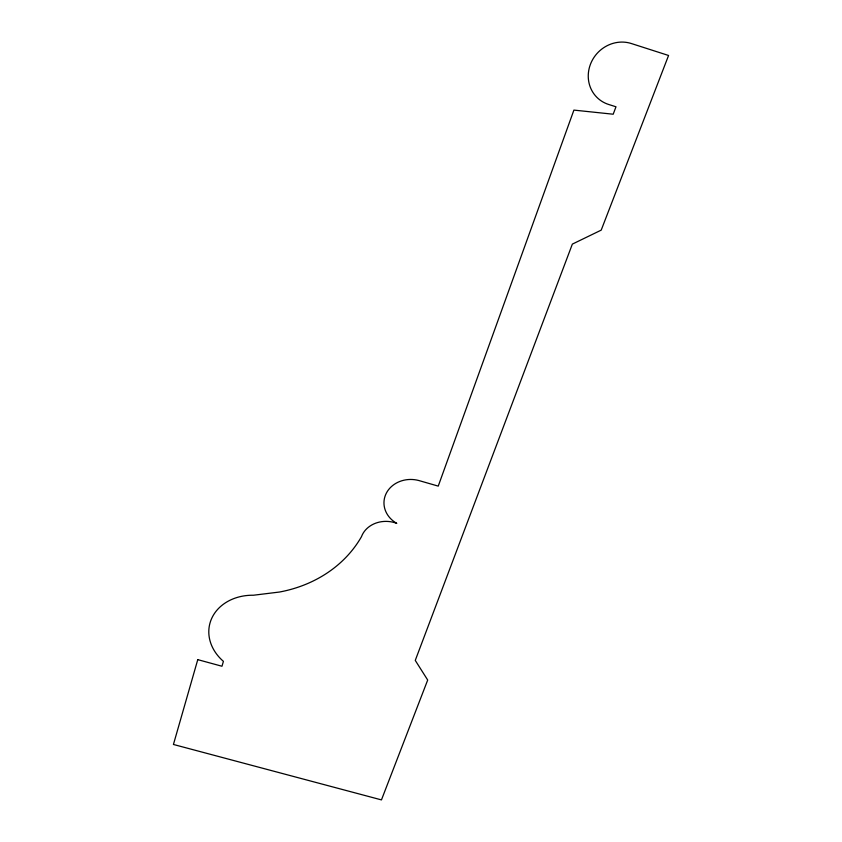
<?xml version="1.0" encoding="UTF-8"?>
<svg xmlns="http://www.w3.org/2000/svg" width="842" height="842" viewBox="0 0 842 842"><rect width="100%" height="100%" fill="white"/><g stroke="black" fill="none" stroke-linecap="round" stroke-linejoin="round"><path stroke-width="1.26" d="M197.765 659.644L173.431 744.465L381.458 799.9L427.694 680.041L415.264 660.402L572.36 244.106L601.209 230.129L668.569 55.477L631.321 43.521A32.817 30.733 -47.9 0 0 590.347 64.539A32.817 30.733 -47.9 0 0 608.661 104.471L615.986 106.787L613.197 114.217L573.907 110.102L438.24 486.118L418.874 480.54A27.323 23.892 4.3 0 0 386.341 493.159A27.323 23.892 4.3 0 0 396.771 523.366A26.491 22.797 5.8 0 0 361.481 536.67A132.373 114.944 15.9 0 1 279.428 592.042L253.442 595.231A47.815 39.321 11.7 0 0 211.71 618.375A47.815 39.321 11.7 0 0 223.425 661.359L221.972 666.243L197.765 659.644"/></g></svg>
